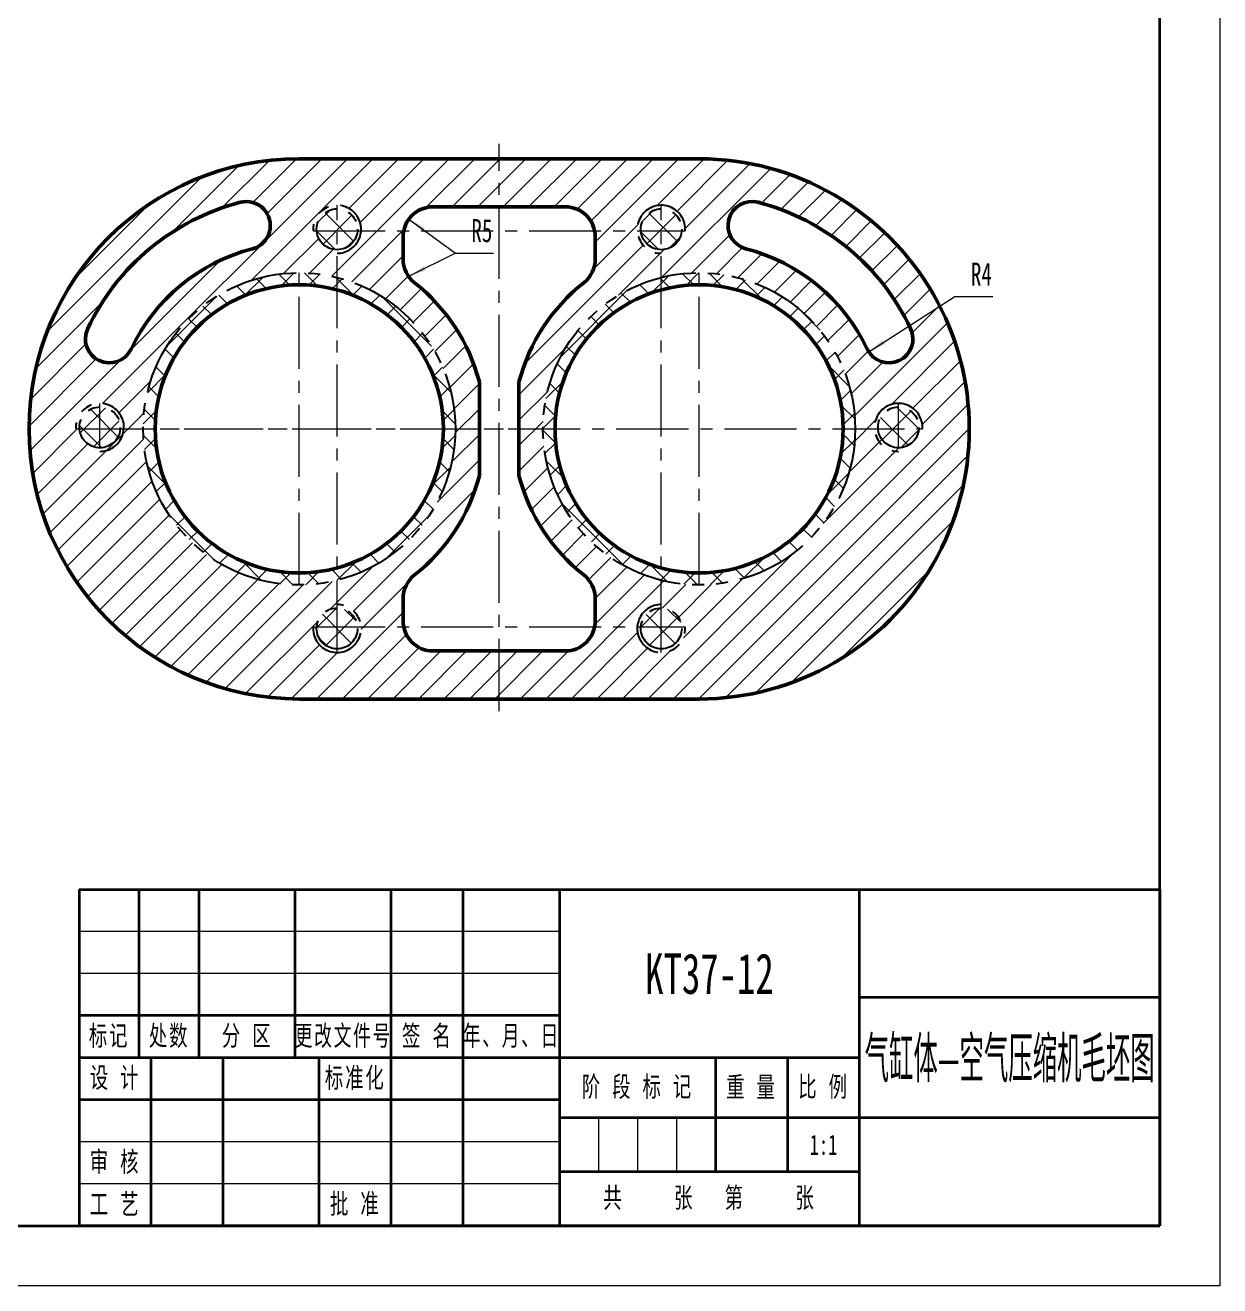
# Model space of a CAD drawing. Header units: millimetres. Extents: x -297 to 297, y -210 to 210.
# Drawn here: x 98 to 297, y -210 to 0 of the extents above; entities that cross this region are included whole.
import ezdxf
from ezdxf.enums import TextEntityAlignment as Align

# ---------------------------------------------------------------- set-up
doc = ezdxf.new("R2010")
doc.units = ezdxf.units.MM
doc.linetypes.add('双点画线', pattern=[22, 12, -2, 2, -2, 2, -2])
doc.linetypes.add('点画线', pattern=[18, 12, -2, 2, -2])
doc.layers.get('0').update_dxf_attribs({"lineweight": 35})
for name, color, linetype, lineweight in [('EB0', 7, 'Continuous', 35), ('中心线层', 1, '点画线', 18), ('剖面线层', 7, 'Continuous', 18), ('尺寸线层', 7, 'Continuous', 18), ('细实线层', 7, 'Continuous', 18)]:
    doc.layers.add(name, color=color, linetype=linetype, lineweight=lineweight)
doc.styles.add('UserTxtStyle51', font='', dxfattribs={"width": 0.667})
doc.styles.add('标准', font='', dxfattribs={"width": 0.667})
doc.styles.get('UserTxtStyle51').set_extended_font_data('宋体')
doc.styles.get('标准').set_extended_font_data('宋体')
doc.dimstyles.new('标准', dxfattribs={"dimtxt": 3.853125, "dimasz": 3, "dimexe": 2, "dimexo": 0, "dimgap": 1.672723958333334, "dimtad": 1, "dimdec": 3, "dimdsep": 46, "dimtxsty": '标准', "dimblk": '_CAXARROW', "dimcen": 0, "dimdle": 5, "dimclrd": 256, "dimclre": 256, "dimclrt": 256, "dimazin": 2, "dimtfac": 0.7071067811865475, "dimtdec": 3, "dimtofl": 0, "dimtmove": 0, "dimatfit": 3, "dimfxl": 0, "dimfrac": 2, "dimtolj": 1, "dimtzin": 0, "dimlwd": 18, "dimarcsym": 0})
pattern_1 = [(45, (0, 0), (-2.245064030267288, 2.245064030267288), []), (135, (0, 0), (-2.245064030267288, -2.245064030267288), [])]

# ---------------------------------------------------------------- blocks, each defined once
blk = doc.blocks.new('$CAXA_TITLE_151E506F$')
at = {"layer": 'EB0', "linetype": 'Continuous', "lineweight": 35}
for p, q in [((-180, 56), (0, 56)), ((-180, 56), (-180, 0)), ((-170, 28), (-170, 56)), ((-160, 28), (-160, 56)), ((-144, 28), (-144, 56)), ((-128, 28), (-128, 56)), ((-116, 28), (-116, 56)), ((-100, 56), (-100, 0)), ((-50, 0), (-50, 56)), ((0, 56), (0, 0)), ((0, 38), (-50, 38)), ((-100, 35), (-180, 35)), ((-50, 28), (-180, 28)), ((-168, 0), (-168, 28)), ((-156, 0), (-156, 28)), ((-140, 0), (-140, 28)), ((-128, 0), (-128, 28)), ((-116, 0), (-116, 28)), ((-74.00000000000023, 28), (-74, 9)), ((-62, 28), (-62, 9)), ((-100, 21), (-180, 21)), ((-50, 18), (-100, 18)), ((0, 18), (-50, 18)), ((-50, 9), (-100, 9)), ((0, 0), (-180, 0))]:
    blk.add_line(p, q, dxfattribs=at)
at = {"layer": '细实线层', "linetype": 'Continuous', "lineweight": 18}
for p, q in [((-100, 49), (-180, 49)), ((-100, 42), (-180, 42)), ((-93.5, 17.99999999999989), (-93.5, 8.999999999999886)), ((-87, 17.99999999999989), (-87, 8.999999999999886)), ((-80.5, 17.99999999999994), (-80.5, 8.999999999999943)), ((-100, 14), (-180, 14)), ((-100, 7), (-180, 7))]:
    blk.add_line(p, q, dxfattribs=at)
at = {"layer": 'EB0', "char_height": 3.371484375, "attachment_point": 5, "line_spacing_factor": 1.150569886022796, "style": 'UserTxtStyle51'}
for s, insert, width in [('\\T1.1;标记', (-175, 31.5), 10), ('\\T1.1;处数', (-165, 31.5), 10), ('\\T1.1;分 区', (-152, 31.50000000000003), 16), ('\\T1.1;{\\W0.640781;更改文件号}', (-135.9672015266333, 31.5), 31.25836480138082), ('\\T1.1;签 名', (-122, 31.5), 12), ('\\T1.1;{\\W0.639309;年、月、日}', (-107.978351714509, 31.50000000000003), 30.51595875510688), ('\\T1.1;设 计', (-174, 24.50000000000003), 12), ('\\T1.1;设 计', (-174, 24.50000000000003), 12), ('\\T1.1;标准化', (-134, 24.49999999999997), 12), ('\\T1.1;阶 段 标 记', (-87.00000000000009, 23), 25.99999999999983), ('\\T1.1;重 量', (-68.00000000000006, 23), 12.00000000000014), ('\\T1.1;比 例', (-56.00000000000003, 23.00000000000003), 12), ('\\T1.1;审 核', (-174, 10.5), 12), ('\\T1.1;共     张   第     张', (-75, 4.499999999999972), 50), ('\\T1.1;工 艺', (-174, 3.500000000000028), 12), ('\\T1.1;批 准', (-134, 3.5), 12)]:
    blk.add_mtext(s, dxfattribs=dict(at, insert=insert, width=width))
at = {"layer": 'EB0', "color": 0, "linetype": 'Continuous', "style": '标准'}
for tag, height, width, p in [('标记C', 3.371484375, 0.667, (-175, 52.5)), ('处数C', 3.371484375, 0.667, (-165, 52.5)), ('更改文件_编号C', 3.371484375, 0.463422, (-136, 52.5)), ('标记签名C', 3.371484375, 0.528708, (-122, 52.5)), ('标记_日期C', 3.371484375, 0.648791, (-108, 52.5)), ('分区C', 3.371484375, 0.667, (-152, 52.5)), ('单位名称', 6.742968749999999, 0.667, (-25, 47)), ('标记B', 3.371484375, 0.667, (-175, 45.5)), ('处数B', 3.371484375, 0.667, (-165, 45.5)), ('分区B', 3.371484375, 0.667, (-152, 45.5)), ('更改文件_编号B', 3.371484375, 0.463422, (-136, 45.5)), ('标记签名B', 3.371484375, 0.528708, (-122, 45.5)), ('标记_日期B', 3.371484375, 0.648791, (-108, 45.5)), ('材料名称', 6.742968749999999, 0.667, (-75, 42)), ('标记A', 3.371484375, 0.667, (-175, 38.5)), ('处数A', 3.371484375, 0.667, (-165, 38.5)), ('分区A', 3.371484375, 0.667, (-152, 38.5)), ('更改文件_编号A', 3.371484375, 0.463422, (-136, 38.5)), ('标记签名A', 3.371484375, 0.528708, (-122, 38.5)), ('标记_日期A', 3.371484375, 0.648791, (-108, 38.5)), ('图纸名称', 6.742968749999999, 0.667, (-25, 28)), ('设计_人员编号', 3.371484375, 0.366015, (-162, 24.5)), ('设计_日期', 3.371484375, 0.667, (-148, 24.5)), ('标准化_人员编号', 3.371484375, 0.31721, (-122, 24.5)), ('标准化_日期', 3.371484375, 0.589868, (-108, 24.5)), ('阶段标记A', 3.371484375, 0.264354, (-96.75, 13.5)), ('阶段标记B', 3.371484375, 0.264354, (-90.25, 13.5)), ('阶段标记C', 3.371484375, 0.264354, (-83.75, 13.5)), ('阶段标记D', 3.371484375, 0.264354, (-77.25, 13.5)), ('重量', 3.371484375, 0.667, (-68.00000000000006, 13.5)), ('图纸比例', 3.371484375, 0.594887, (-56, 13.50000000000003)), ('审核_人员编号', 3.371484375, 0.366015, (-162, 10.5)), ('审核_日期', 3.371484375, 0.667, (-148, 10.5)), ('图纸编号', 6.742968749999999, 0.667, (-25, 9)), ('页数', 3.371484375, 0.667, (-87.5, 4.5)), ('页码', 3.371484375, 0.667, (-62.5, 4.5)), ('工艺_人员编号', 3.371484375, 0.366015, (-162, 3.5)), ('工艺_日期', 3.371484375, 0.667, (-148, 3.5)), ('批准_人员编号', 3.371484375, 0.366015, (-122, 3.5)), ('批准_日期', 3.371484375, 0.667, (-108, 3.5))]:
    blk.add_attdef(tag, text='', height=height, dxfattribs=dict(at, width=width)).set_placement(p, align=Align.MIDDLE_CENTER)
blk = doc.blocks.new('*X35')
at = {"layer": '尺寸线层', "linetype": 'Continuous', "lineweight": 18, "transparency": 16777216}
blk.add_hatch(color=256, dxfattribs=at).paths.add_polyline_path([(238.5305181685581, -54.40854043200118), (240.852023416534, -52.47172903601541), (241.2573460602235, -53.10277067847058)], flags=0)
for p, q in [((238.5305181685581, -54.40854043200118), (252.8614033034505, -45.20370851839492)), ((252.8614033034505, -45.20370851839492), (259.1925633034505, -45.20370851839492))]:
    blk.add_line(p, q, dxfattribs=at)
at = {"layer": '尺寸线层', "linetype": 'Continuous', "lineweight": 18, "transparency": 16777216, "insert": (257.2967324440754, -41.46370851839492), "char_height": 3.853125, "width": 5.099976213750026, "attachment_point": 5, "line_spacing_factor": 1.150569886022796, "style": '标准'}
blk.add_mtext('\\T1.001;R4', dxfattribs=at)
blk = doc.blocks.new('_CAXARROW')
blk.add_hatch(color=256).paths.add_polyline_path([(0, 0), (-1, 0.125), (-1, -0.125)], flags=0)
blk = doc.blocks.new('*X36')
at = {"layer": '尺寸线层', "linetype": 'Continuous', "lineweight": 18, "transparency": 16777216}
blk.add_hatch(color=256, dxfattribs=at).paths.add_polyline_path([(161.9379945009383, -32.29447588575822), (164.5806017798643, -33.76323446679443), (164.137750212873, -34.36852984065202)], flags=0)
for p, q in [((161.9379945009383, -32.29447588575822), (169.7093745923779, -37.98024187674093)), ((169.7093745923779, -37.98024187674093), (176.0405345923779, -37.98024187674093))]:
    blk.add_line(p, q, dxfattribs=at)
at = {"layer": '尺寸线层', "linetype": 'Continuous', "lineweight": 18, "transparency": 16777216, "insert": (174.0947308423779, -34.24024187674093), "char_height": 3.853125, "width": 4.950057541874983, "attachment_point": 5, "line_spacing_factor": 1.150569886022796, "style": '标准'}
blk.add_mtext('\\T1.001;R5', dxfattribs=at)
blk = doc.blocks.new('*X37')
at = {"layer": 'EB0', "linetype": 'Continuous', "lineweight": 18}
blk.add_hatch(color=0, dxfattribs=at).paths.add_polyline_path([(0, 0), (2.855054217351238, 0.9946307938049017), (2.522374199880744, 1.666809345958896)], flags=0)

msp = doc.modelspace()

# ---------------------------------------------------------------- hatches: boundary and pattern name
at = {"layer": '剖面线层', "linetype": 'Continuous', "lineweight": 18}
h = msp.add_hatch(dxfattribs=at)
h.set_pattern_fill('无图案', color=256, scale=3, angle=45, style=0, pattern_type=0)
h.set_pattern_definition([(45, (0, 0), (-2.121320343559642, 2.121320343559643), [])])
edge = h.paths.add_edge_path(flags=0)
edge.add_line((149.973296993302, -96.49681966565703), (149.9732969933019, -92.47200549252454))
edge.add_arc((149.9732969933021, -100.496819665657), 3.999999999999988, 3.583321698472392, 89.99999999999959)
edge.add_line((161.0743175077549, -100.246819665657), (153.9654768489699, -100.246819665657))
edge.add_arc((165.9732969934059, -99.24681966555218), 5.000000000103938, 179.999999999998, 191.5369590337983)
edge.add_line((160.973296993302, -95.50827898025342), (160.973296993302, -99.246819665552))
edge.add_arc((165.9733000075578, -95.50827898025341), 5.000003014255619, 128.2755785304053, 180.0000000000002)
edge.add_arc((143.6732969933014, -67.24681966565669), 31.00000000000054, 308.2755785304053, 345.4074493979663)
edge.add_line((173.673296993302, -67.24681966565704), (173.673296993302, -75.05706934156332))
edge.add_line((169.673296993302, -67.24681966565704), (173.673296993302, -67.24681966565704))
edge.add_arc((143.673296993302, -67.24681966565706), 25.99999999999994, 284.0227823527139, 360)
edge.add_line((192.973296993302, -99.246819665552), (192.973296993302, -95.50828349189324))
edge.add_arc((187.9732969931952, -99.24681966555174), 5.000000000106838, 348.4630409662034, 359.9999999999971)
edge.add_line((199.9811171376342, -100.246819665657), (192.8722764788491, -100.246819665657))
edge.add_arc((203.973296993302, -100.4968196656569), 3.999999999999943, 90, 176.41667830153)
edge.add_line((203.973296993302, -92.47200549252456), (203.973296993302, -96.49681966565697))
edge.add_arc((210.273296993302, -67.24681966565696), 26, 180, 255.9772176472858)
edge.add_line((180.273296993302, -67.24681966565706), (184.273296993302, -67.24681966565704))
edge.add_line((180.273296993302, -75.0570693415627), (180.273296993302, -67.24681966565706))
edge.add_arc((210.2732969933018, -67.2468196656578), 30.99999999999936, 194.5925506020303, 231.7244142890839)
edge.add_arc((187.9732846720616, -95.50828349189325), 5.000012321240405, 1.628439984029215e-13, 51.72441428908361)
edge = h.paths.add_edge_path(flags=0)
edge.add_line((176.9732969933021, -112.2468196656627), (143.673296993302, -112.2468196656627))
edge.add_line((176.973296993302, -104.246819665657), (176.9732969933021, -112.2468196656627))
edge.add_line((165.9732969934071, -104.246819665657), (176.973296993302, -104.246819665657))
edge.add_arc((165.9732969934071, -99.246819665552), 5.000000000105112, 191.5369590337975, 270)
edge.add_line((153.9654768489699, -100.246819665657), (161.0743175077549, -100.246819665657))
edge.add_arc((149.9732969933021, -100.496819665657), 3.999999999999929, 269.999999999998, 363.5833216984713)
edge.add_arc((149.9732969933021, -100.496819665657), 3.999999999999957, 176.4166783015282, 270)
edge.add_line((146.5825006266649, -100.246819665657), (145.9811171376343, -100.246819665657))
edge.add_arc((149.9732969933021, -100.4968196656572), 3.400000000000063, 90.0000000000005, 175.7832695211446)
edge.add_line((149.973296993302, -96.49681966565703), (149.973296993302, -97.0968196656571))
edge.add_line((149.9732969933019, -92.47200549252454), (149.973296993302, -96.49681966565703))
edge.add_arc((143.673296993302, -67.24681966565758), 25.99999999999942, 269.9999999999999, 284.0227823527142)
edge.add_arc((143.673296993302, -67.24681966565697), 26, 180, 269.9999999999999)
edge.add_line((114.4654768489698, -67.24681966565704), (117.673296993302, -67.24681966565704))
edge.add_line((113.8640933599392, -67.24681966565704), (114.4654768489698, -67.24681966565704))
edge.add_arc((110.473296993302, -66.99681966565706), 3.40000000000002, 270, 355.783269521147)
edge.add_arc((110.473296993302, -66.99681966565706), 3.399999999999996, 184.2167304788526, 270.0000000000002)
edge.add_line((106.4811171376342, -67.24681966565704), (107.0825006266648, -67.24681966565704))
edge.add_arc((110.473296993302, -66.99681966565716), 3.999999999999957, 90.0000000000002, 183.583321698471)
edge.add_arc((110.473296993302, -66.99681966565714), 3.999999999999937, 356.4166783015294, 450)
edge.add_line((117.673296993302, -67.24681966565704), (114.4654768489698, -67.24681966565704))
edge.add_arc((143.6732969933021, -67.24681966565703), 26.00000000000011, 140.9887744807412, 180.0000000000002)
edge.add_line((123.4707081280958, -43.73394227595037), (123.4707081280958, -50.88053104717521))
edge.add_arc((143.6732969933028, -67.24681966565807), 31.00000000000022, 130.6696267360797, 154.6230664748474)
edge.add_arc((112.0505203916183, -52.24681966565704), 3.99999999999975, 154.6230664748457, 334.6230664748455)
edge.add_arc((143.6732969933024, -67.24681966565774), 39.00000000000036, 121.1992022053206, 154.623066474847)
edge.add_line((123.4707081280958, -27.03667911450448), (123.4707081280958, -33.88733221240901))
edge.add_arc((143.673296993302, -67.24681966565704), 44.99999999999996, 116.6761073736348, 270.0000000000001)
edge = h.paths.add_edge_path(flags=0)
edge.add_arc((187.9732753656172, -38.98535132805191), 5.000021627672962, 308.2755928910153, 360.000000000002)
edge.add_arc((210.2732969933021, -67.24681966565821), 30.99999999999751, 128.2755928910154, 165.4074493979709)
edge.add_line((180.273296993302, -67.24681966565704), (180.273296993302, -59.43656998975281))
edge.add_line((184.273296993302, -67.24681966565704), (180.273296993302, -67.24681966565704))
edge.add_arc((210.273296993302, -67.24681966565699), 26, 104.0227823527141, 180.0000000000002)
edge.add_line((203.973296993302, -37.99681966565701), (203.973296993302, -42.0216338387894))
edge.add_arc((203.9732969933019, -33.99681966565705), 3.999999999999981, 183.5833216984708, 270)
edge.add_line((192.8722764788491, -34.24681966565697), (199.9811171376341, -34.24681966565697))
edge.add_arc((187.9732969931982, -35.24681966576178), 5.000000000103768, 359.999999999998, 371.5369590337986)
edge.add_line((192.973296993302, -38.98535132805188), (192.973296993302, -35.24681966576196))
edge = h.paths.add_edge_path(flags=0)
edge.add_arc((143.673296993302, -67.24681966565701), 26.00000000000003, 6.26324614195892e-14, 75.97721764728583)
edge.add_line((173.6732969933021, -67.24681966565703), (169.673296993302, -67.24681966565704))
edge.add_line((173.6732969933021, -59.43656998975038), (173.6732969933021, -67.24681966565703))
edge.add_arc((143.6732969933014, -67.24681966565743), 31.00000000000078, 14.59255060203355, 51.72442864928753)
edge.add_arc((165.9732907016269, -38.98536486219727), 4.999993708326271, 215.0724958458662, 231.7244286492882)
edge.add_arc((165.9732907016275, -38.98536486219669), 4.999993708325519, 180.0000000000002, 215.072495845867)
edge.add_line((160.973296993302, -35.24681966576196), (160.973296993302, -38.98536486219672))
edge.add_arc((165.9732969934057, -35.24681966576178), 5.000000000103794, 168.4630409662016, 180.0000000000021)
edge.add_line((153.9654768489698, -34.24681966565697), (161.0743175077548, -34.24681966565697))
edge.add_arc((149.973296993302, -33.99681966565706), 3.999999999999979, 269.9999999999988, 356.416678301527)
edge.add_line((149.973296993302, -42.0216338387894), (149.9732969933019, -37.99681966565705))
edge.add_line((123.4707081280958, -33.88733221240908), (123.4707081280958, -27.03667911450447))
edge.add_arc((143.6732969933028, -67.24681966565848), 39.00000000000109, 104.5934621457588, 121.1992022053198)
edge.add_arc((134.8547342986768, -33.37599221782323), 4.000000000000533, 284.5934621457586, 464.5934621457582)
edge.add_arc((143.6732969933026, -67.24681966565791), 31.00000000000001, 104.5934621457603, 130.6696267360797)
edge.add_line((123.4707081280958, -50.88053104717521), (123.4707081280958, -43.73394227595038))
edge.add_arc((143.673296993302, -67.2468196656569), 25.99999999999991, 90.00000000000006, 140.9887744807413)
edge.add_arc((143.673296993302, -67.246819665657), 26, 75.97721764728595, 90.00000000000007)
edge.add_line((149.9732969933019, -37.99681966565705), (149.973296993302, -42.0216338387894))
edge.add_line((149.9732969933019, -37.39681966565697), (149.9732969933019, -37.99681966565705))
edge.add_arc((149.973296993302, -33.99681966565694), 3.400000000000039, 184.2167304788525, 269.9999999999995)
edge.add_line((145.9811171376342, -34.24681966565697), (146.5825006266648, -34.24681966565697))
edge.add_arc((149.9732969933021, -33.99681966565712), 3.999999999999986, 90.0000000000004, 183.5833216984704)
edge.add_arc((149.973296993302, -33.9968196656571), 3.99999999999995, 356.4166783015297, 450)
edge.add_line((161.074317507755, -34.24681966565697), (153.9654768489698, -34.24681966565697))
edge.add_arc((165.9732969934071, -35.24681966576196), 5.000000000104997, 90, 168.4630409662024)
edge.add_line((176.973296993302, -30.24681966565696), (165.973296993407, -30.24681966565696))
edge.add_line((176.973296993302, -22.24681966565691), (176.973296993302, -30.24681966565696))
edge.add_line((143.673296993302, -22.24681966565691), (176.973296993302, -22.24681966565691))
edge.add_arc((143.673296993302, -67.24681966565711), 45.00000000000018, 90.00000000000014, 116.6761073736344)
edge = h.paths.add_edge_path(flags=0)
edge.add_line((187.9732969931969, -30.24681966565691), (176.973296993302, -30.24681966565697))
edge.add_arc((187.9732969931969, -35.24681966576192), 5.000000000105072, 11.53695903379695, 90.00000000000033)
edge.add_line((199.9811171376341, -34.24681966565697), (192.8722764788491, -34.24681966565697))
edge.add_arc((203.9732969933019, -33.99681966565704), 3.999999999999993, 89.99999999999675, 183.5833216984663)
edge.add_arc((203.9732969933019, -33.99681966565705), 3.999999999999981, 356.4166783015291, 450)
edge.add_line((207.3640933599391, -34.24681966565697), (207.9654768489697, -34.24681966565697))
edge.add_arc((203.973296993302, -33.99681966565693), 3.399999999999991, 270, 355.7832695211457)
edge.add_line((203.973296993302, -37.99681966565699), (203.973296993302, -37.39681966565691))
edge.add_line((203.973296993302, -42.0216338387894), (203.973296993302, -37.99681966565699))
edge.add_arc((210.273296993302, -67.2468196656571), 26.00000000000013, 90.00000000000018, 104.0227823527142)
edge.add_arc((210.273296993302, -67.24681966565697), 25.99999999999996, 30.73739018926095, 90.00000000000006)
edge.add_line((232.6207888472108, -45.76218311207721), (232.6207888472108, -53.95811740247562))
edge.add_arc((210.2732969933015, -67.24681966565778), 30.99999999999986, 43.87225228841831, 75.40653785423928)
edge.add_arc((219.0918596879272, -33.3759922178232), 4.000000000000099, 75.40653785423974, 255.4065378542397)
edge.add_arc((210.2732969933015, -67.24681966565794), 39.00000000000066, 55.03942735442371, 75.40653785423882)
edge.add_line((232.6207888472108, -28.18802286084625), (232.6207888472108, -35.28450423264356))
edge.add_arc((210.273296993302, -67.2468196656567), 44.99999999999987, 60.22396690266997, 90.00000000000014)
edge.add_line((176.973296993302, -22.24681966565691), (210.273296993302, -22.24681966565691))
edge.add_line((176.973296993302, -30.24681966565696), (176.973296993302, -22.24681966565691))
edge = h.paths.add_edge_path(flags=0)
edge.add_arc((210.2732969933021, -67.24681966565639), 26.00000000000061, 255.977217647286, 269.9999999999997)
edge.add_line((203.973296993302, -96.49681966565697), (203.973296993302, -92.47200549252456))
edge.add_line((203.973296993302, -97.09681966565704), (203.973296993302, -96.49681966565697))
edge.add_arc((203.973296993302, -100.496819665657), 3.399999999999985, 4.216730478853348, 90)
edge.add_line((207.9654768489698, -100.246819665657), (207.3640933599392, -100.246819665657))
edge.add_arc((203.973296993302, -100.4968196656569), 3.999999999999972, 270, 363.5833216984706)
edge.add_arc((203.973296993302, -100.4968196656569), 4.000000000000038, 176.4166783015293, 269.9999999999992)
edge.add_line((192.8722764788491, -100.246819665657), (199.9811171376342, -100.246819665657))
edge.add_arc((187.9732969931969, -99.24681966555194), 5.000000000105089, 270.0000000000003, 348.4630409662017)
edge.add_line((176.973296993302, -104.246819665657), (187.9732969931969, -104.246819665657))
edge.add_line((176.973296993302, -112.2468196656627), (176.973296993302, -104.246819665657))
edge.add_line((210.273296993302, -112.2468196656699), (176.973296993302, -112.2468196656627))
edge.add_arc((210.273296993302, -67.24681966565694), 45.00000000001302, 270, 420.2239669026715)
edge.add_line((232.6207888472108, -35.28450423264367), (232.6207888472108, -28.18802286084627))
edge.add_arc((210.2732969933016, -67.24681966565763), 39.00000000000019, 25.37693352515354, 55.03942735442589)
edge.add_arc((241.8960735949857, -52.24681966565691), 4.00000000000078, 205.3769335251546, 385.3769335251543)
edge.add_arc((210.2732969933011, -67.24681966565805), 31.00000000000035, 25.3769335251537, 43.87225228841986)
edge.add_line((232.6207888472108, -53.95811740247562), (232.6207888472108, -45.76218311207724))
edge.add_arc((210.2732969933022, -67.24681966565693), 25.99999999999983, 359.9999999999999, 390.7373901892626)
edge.add_line((239.4811171376342, -67.24681966565704), (236.273296993302, -67.24681966565704))
edge.add_arc((243.473296993302, -66.996819665657), 3.999999999999957, 89.99999999999959, 183.5833216984718)
edge.add_arc((243.4732969933021, -66.99681966565704), 3.999999999999986, 356.416678301528, 450)
edge.add_line((246.8640933599392, -67.24681966565704), (247.4654768489699, -67.24681966565704))
edge.add_arc((243.4732969933021, -66.99681966565693), 3.40000000000002, 270, 355.7832695211455)
edge.add_arc((243.4732969933021, -66.99681966565691), 3.400000000000018, 184.2167304788542, 269.9999999999995)
edge.add_line((239.4811171376342, -67.24681966565704), (240.0825006266648, -67.24681966565704))
edge.add_line((236.273296993302, -67.24681966565704), (239.4811171376342, -67.24681966565704))
edge.add_arc((210.273296993302, -67.24681966565697), 26.00000000000003, 270, 360.0000000000001)
h = msp.add_hatch(dxfattribs=at)
h.set_pattern_fill('ANSI37', color=256, style=0)
h.set_pattern_definition(pattern_1)
edge = h.paths.add_edge_path(flags=0)
edge.add_line((203.973296993302, -34.24681966565698), (200.5825006266648, -34.24681966565698))
edge.add_line((203.973296993302, -30.59681966565692), (203.973296993302, -34.24681966565698))
edge.add_arc((203.973296993302, -33.99681966565691), 3.399999999999999, 90, 184.2167304788544)
edge.add_line((203.973296993302, -34.24681966565698), (203.973296993302, -37.39681966565691))
edge.add_line((200.5825006266648, -34.24681966565697), (203.973296993302, -34.24681966565698))
edge.add_arc((203.973296993302, -33.99681966565689), 3.400000000000015, 184.2167304788534, 269.9999999999995)
edge.add_arc((203.973296993302, -33.99681966565693), 3.399999999999991, 270, 355.7832695211457)
edge.add_line((203.973296993302, -34.24681966565698), (207.3640933599391, -34.24681966565698))
edge.add_line((203.973296993302, -37.39681966565691), (203.973296993302, -34.24681966565698))
edge = h.paths.add_edge_path(flags=0)
edge.add_line((207.3640933599391, -34.24681966565697), (203.973296993302, -34.24681966565697))
edge.add_arc((203.973296993302, -33.99681966565691), 3.399999999999985, 355.7832695211466, 450)
edge.add_line((203.973296993302, -34.24681966565697), (203.973296993302, -30.59681966565692))
edge = h.paths.add_edge_path(flags=0)
edge.add_line((153.3640933599392, -34.24681966565697), (149.9732969933019, -34.24681966565697))
edge.add_arc((149.973296993302, -33.99681966565696), 3.399999999999981, 355.7832695211478, 450.0000000000005)
edge.add_line((149.9732969933019, -34.24681966565696), (149.9732969933019, -30.59681966565697))
edge.add_line((149.973296993302, -34.24681966565698), (146.5825006266648, -34.24681966565698))
edge.add_line((149.973296993302, -30.59681966565697), (149.973296993302, -34.24681966565698))
edge.add_arc((149.973296993302, -33.99681966565696), 3.399999999999991, 89.99999999999855, 184.2167304788502)
edge.add_line((149.9732969933019, -34.24681966565697), (149.9732969933019, -37.39681966565697))
edge.add_line((146.5825006266648, -34.24681966565697), (149.9732969933019, -34.24681966565697))
edge.add_arc((149.973296993302, -33.99681966565694), 3.400000000000039, 184.2167304788525, 269.9999999999995)
edge.add_arc((149.9732969933019, -33.99681966565694), 3.400000000000034, 270.0000000000005, 355.7832695211474)
edge.add_line((149.9732969933019, -34.24681966565698), (153.3640933599392, -34.24681966565698))
edge.add_line((149.9732969933019, -37.39681966565697), (149.9732969933019, -34.24681966565698))
edge = h.paths.add_edge_path(flags=0)
edge.add_line((110.473296993302, -67.24681966565704), (107.0825006266648, -67.24681966565704))
edge.add_line((110.473296993302, -63.59681966565704), (110.473296993302, -67.24681966565704))
edge.add_arc((110.473296993302, -66.99681966565706), 3.40000000000002, 89.99999999999855, 184.2167304788497)
edge.add_line((110.473296993302, -67.24681966565703), (110.473296993302, -70.39681966565705))
edge.add_line((107.0825006266648, -67.24681966565704), (110.473296993302, -67.24681966565703))
edge.add_arc((110.473296993302, -66.99681966565706), 3.399999999999996, 184.2167304788526, 270.0000000000002)
edge.add_arc((110.473296993302, -66.99681966565704), 3.400000000000034, 270, 355.7832695211465)
edge.add_line((110.473296993302, -67.24681966565706), (113.8640933599392, -67.24681966565706))
edge.add_line((110.473296993302, -70.39681966565705), (110.473296993302, -67.24681966565706))
edge = h.paths.add_edge_path(flags=0)
edge.add_line((113.8640933599392, -67.24681966565704), (110.473296993302, -67.24681966565706))
edge.add_arc((110.473296993302, -66.99681966565704), 3.400000000000011, 355.7832695211474, 450)
edge.add_line((110.473296993302, -67.24681966565703), (110.473296993302, -63.59681966565704))
edge = h.paths.add_edge_path(flags=0)
edge.add_line((153.3640933599392, -100.246819665657), (149.973296993302, -100.246819665657))
edge.add_arc((149.973296993302, -100.4968196656571), 3.40000000000002, 4.216730478854746, 89.99999999999953)
edge.add_line((149.9732969933021, -100.246819665657), (149.973296993302, -97.0968196656571))
edge.add_line((149.973296993302, -100.246819665657), (146.5825006266649, -100.246819665657))
edge.add_line((149.973296993302, -97.0968196656571), (149.973296993302, -100.246819665657))
edge.add_arc((149.9732969933021, -100.4968196656572), 3.400000000000063, 90.0000000000005, 175.7832695211446)
edge.add_line((149.973296993302, -100.246819665657), (149.973296993302, -103.8968196656571))
edge.add_line((146.5825006266649, -100.246819665657), (149.973296993302, -100.246819665657))
edge.add_arc((149.9732969933021, -100.4968196656571), 3.400000000000016, 175.7832695211462, 269.9999999999995)
edge.add_arc((149.9732969933021, -100.4968196656571), 3.399999999999949, 269.9999999999981, 364.2167304788538)
edge.add_line((149.973296993302, -100.246819665657), (153.3640933599392, -100.246819665657))
edge.add_line((149.973296993302, -103.8968196656571), (149.973296993302, -100.246819665657))
edge = h.paths.add_edge_path(flags=0)
edge.add_line((207.3640933599392, -100.246819665657), (203.973296993302, -100.246819665657))
edge.add_arc((203.973296993302, -100.496819665657), 3.399999999999985, 4.216730478853348, 90)
edge.add_line((203.973296993302, -100.246819665657), (203.973296993302, -97.09681966565704))
edge.add_line((203.973296993302, -100.246819665657), (200.5825006266649, -100.246819665657))
edge.add_line((203.973296993302, -97.09681966565704), (203.973296993302, -100.246819665657))
edge.add_arc((203.973296993302, -100.4968196656571), 3.40000000000002, 90, 175.7832695211467)
edge.add_line((203.973296993302, -100.246819665657), (203.973296993302, -103.896819665657))
edge.add_line((200.5825006266649, -100.246819665657), (203.973296993302, -100.246819665657))
edge.add_arc((203.973296993302, -100.4968196656571), 3.399999999999985, 175.7832695211467, 270)
edge.add_arc((203.973296993302, -100.4968196656571), 3.399999999999977, 270, 364.2167304788536)
edge.add_line((203.973296993302, -100.246819665657), (207.3640933599392, -100.246819665657))
edge.add_line((203.973296993302, -103.896819665657), (203.973296993302, -100.246819665657))
edge = h.paths.add_edge_path(flags=0)
edge.add_line((243.4732969933019, -67.24681966565704), (240.0825006266648, -67.24681966565704))
edge.add_line((243.4732969933019, -63.59681966565692), (243.4732969933019, -67.24681966565704))
edge.add_arc((243.4732969933021, -66.99681966565696), 3.40000000000002, 90, 184.2167304788533)
edge.add_line((243.4732969933019, -67.24681966565704), (243.4732969933019, -70.39681966565693))
edge.add_line((240.0825006266648, -67.24681966565704), (243.4732969933019, -67.24681966565704))
edge.add_arc((243.4732969933021, -66.99681966565691), 3.400000000000018, 184.2167304788542, 269.9999999999995)
edge.add_arc((243.473296993302, -66.99681966565689), 3.400000000000063, 270.0000000000005, 355.7832695211446)
edge.add_line((243.4732969933021, -67.24681966565706), (246.8640933599392, -67.24681966565706))
edge.add_line((243.4732969933019, -70.39681966565693), (243.4732969933021, -67.24681966565706))
edge = h.paths.add_edge_path(flags=0)
edge.add_line((246.8640933599392, -67.24681966565704), (243.4732969933019, -67.24681966565704))
edge.add_arc((243.4732969933021, -66.99681966565689), 3.399999999999936, 355.7832695211449, 450.0000000000009)
edge.add_line((243.4732969933021, -67.24681966565704), (243.4732969933021, -63.59681966565692))
h = msp.add_hatch(dxfattribs=at)
h.set_pattern_fill('ANSI37', color=256, style=0)
h.set_pattern_definition(pattern_1)
edge = h.paths.add_edge_path(flags=0)
edge.add_arc((143.673296993302, -67.24681966565747), 24.00000000000045, 74.78154484223055, 89.9999999999998)
edge.add_line((149.973296993302, -42.02163383878941), (149.973296993302, -44.08845184752265))
edge.add_arc((143.6732969933021, -67.24681966565713), 26.00000000000011, 75.97721764728607, 90.00000000000006)
edge.add_line((143.6732969933021, -43.24681966565697), (143.6732969933021, -41.24681966565697))
edge.add_line((119.673296993302, -67.24681966565704), (117.673296993302, -67.24681966565704))
edge.add_arc((143.673296993302, -67.24681966565699), 24, 90.0000000000002, 180.0000000000004)
edge.add_line((143.6732969933021, -41.24681966565697), (143.6732969933021, -43.24681966565697))
edge.add_arc((143.673296993302, -67.24681966565697), 25.99999999999999, 90.00000000000018, 180.0000000000004)
edge.add_line((143.6732969933021, -91.24681966565699), (143.6732969933021, -93.24681966565699))
edge.add_arc((143.673296993302, -67.24681966565699), 24, 180, 269.9999999999999)
edge.add_line((117.673296993302, -67.24681966565704), (119.673296993302, -67.24681966565704))
edge.add_arc((143.673296993302, -67.24681966565697), 26, 180, 269.9999999999999)
edge.add_arc((143.673296993302, -67.246819665657), 26, 270.0000000000001, 284.0227823527139)
edge.add_line((149.9732969933019, -90.40518748379134), (149.9732969933019, -92.4720054925246))
edge.add_arc((143.6732969933019, -67.24681966565635), 24.00000000000065, 270.0000000000002, 285.2184551577697)
edge.add_line((143.6732969933021, -93.24681966565699), (143.6732969933021, -91.24681966565699))
edge = h.paths.add_edge_path(flags=0)
edge.add_line((149.9732969933019, -92.47200549252454), (149.9732969933019, -90.40518748379134))
edge.add_arc((143.673296993302, -67.24681966565706), 25.99999999999994, 284.0227823527139, 360)
edge.add_line((167.673296993302, -67.24681966565704), (169.673296993302, -67.24681966565704))
edge.add_arc((143.673296993302, -67.24681966565699), 24, 285.2184551577695, 359.9999999999994)
edge = h.paths.add_edge_path(flags=0)
edge.add_line((169.673296993302, -67.24681966565704), (167.673296993302, -67.24681966565704))
edge.add_arc((143.673296993302, -67.24681966565701), 26.00000000000003, 6.26324614195892e-14, 75.97721764728583)
edge.add_line((149.973296993302, -44.08845184752262), (149.973296993302, -42.02163383878944))
edge.add_arc((143.673296993302, -67.24681966565701), 24.00000000000006, 6.785183320455486e-14, 74.7815448422298)
edge = h.paths.add_edge_path(flags=0)
edge.add_line((236.273296993302, -67.24681966565704), (234.273296993302, -67.24681966565704))
edge.add_arc((210.273296993302, -67.24681966565697), 25.99999999999997, 359.9999999999999, 450.0000000000001)
edge.add_line((210.273296993302, -43.24681966565697), (210.273296993302, -41.24681966565697))
edge.add_arc((210.273296993302, -67.246819665657), 24, 3.392591660227751e-14, 90.00000000000001)
edge.add_arc((210.273296993302, -67.24681966565697), 26.00000000000003, 270, 360.0000000000001)
edge.add_line((234.273296993302, -67.24681966565704), (236.273296993302, -67.24681966565704))
edge.add_arc((210.273296993302, -67.24681966565703), 23.99999999999997, 269.9999999999999, 360.0000000000001)
edge.add_line((210.273296993302, -93.24681966565699), (210.2732969933019, -91.24681966565699))
edge.add_arc((210.2732969933021, -67.24681966565639), 26.00000000000061, 255.977217647286, 269.9999999999997)
edge.add_line((210.2732969933019, -91.24681966565699), (210.2732969933019, -93.24681966565699))
edge.add_arc((210.273296993302, -67.24681966565652), 24.00000000000048, 254.7815448422305, 269.9999999999998)
edge.add_line((203.973296993302, -92.47200549252456), (203.973296993302, -90.40518748379134))
edge.add_line((203.973296993302, -90.40518748379134), (203.973296993302, -92.47200549252456))
edge.add_arc((210.273296993302, -67.24681966565693), 24.00000000000006, 180, 254.7815448422296)
edge.add_line((184.273296993302, -67.24681966565704), (186.273296993302, -67.24681966565704))
edge.add_arc((210.273296993302, -67.24681966565696), 26, 180, 255.9772176472858)
edge = h.paths.add_edge_path(flags=0)
edge.add_line((186.273296993302, -67.24681966565704), (184.273296993302, -67.24681966565704))
edge.add_arc((210.273296993302, -67.24681966565694), 23.99999999999995, 105.2184551577694, 179.9999999999996)
edge.add_line((203.973296993302, -42.0216338387894), (203.973296993302, -44.08845184752262))
edge.add_arc((210.273296993302, -67.24681966565699), 26, 104.0227823527141, 180.0000000000002)
edge = h.paths.add_edge_path(flags=0)
edge.add_arc((210.2732969933021, -67.2468196656576), 24.00000000000063, 90.00000000000034, 105.21845515777)
edge.add_line((210.273296993302, -41.24681966565697), (210.273296993302, -43.24681966565697))
edge.add_arc((210.273296993302, -67.2468196656571), 26.00000000000013, 90.00000000000018, 104.0227823527142)
edge.add_line((203.973296993302, -44.08845184752262), (203.973296993302, -42.0216338387894))

# ---------------------------------------------------------------- linework, layer by layer
at = {"layer": 'EB0', "color": 0, "linetype": 'Continuous', "lineweight": 18}
for p, q in [((297, 210), (297, -210)), ((297, -210), (-297, -210))]:
    msp.add_line(p, q, dxfattribs=at)
at = {"layer": 'EB0', "color": 0, "linetype": 'Continuous', "lineweight": 35}
for p, q in [((286.9999946410207, -199.999999732051), (287.0000053589794, 200.0000002679489)), ((-287.0000053589789, -199.9999843517804), (286.9999946410207, -199.999999732051))]:
    msp.add_line(p, q, dxfattribs=at)
at = {"layer": 'EB0', "linetype": 'Continuous', "lineweight": 50}
for p, q in [((143.673296993302, -22.24681966565691), (210.2732969933021, -22.24681966565691)), ((187.9732969932404, -30.24681966565691), (165.973296993407, -30.24681966565703)), ((160.973296993302, -38.98536341750281), (160.973296993302, -35.24681966580539)), ((192.973296993302, -38.98535629381576), (192.973296993302, -35.24681966580539)), ((173.6732969933021, -75.05706934156366), (173.673296993302, -59.43656998974986)), ((180.273296993302, -75.05706934156366), (180.273296993302, -59.43656998974986)), ((160.973296993302, -95.50827828837778), (160.973296993302, -99.24681966550857)), ((192.973296993302, -95.5082806629592), (192.973296993302, -99.24681966550857)), ((187.9732969932404, -104.246819665657), (165.9732969934071, -104.2468196656569)), ((210.2733001679568, -112.2468196656699), (143.673296993302, -112.2468196656554))]:
    msp.add_line(p, q, dxfattribs=at)
at = {"layer": 'EB0', "color": 7, "linetype": 'Continuous', "lineweight": 18}
msp.add_line((169.7165694205607, -37.98046335378535), (161.881064351448, -41.85847456811089), dxfattribs=at)
at = {"layer": 'EB0', "linetype": '双点画线', "lineweight": 25}
for centre, radius in [((149.973296993302, -33.99681966565697), 3.4), ((203.973296993302, -33.99681966565691), 3.4), ((143.673296993302, -67.24681966565699), 26), ((210.273296993302, -67.24681966565699), 26), ((110.473296993302, -66.99681966565704), 3.4), ((243.4732969933021, -66.99681966565693), 3.4), ((149.9732969933021, -100.4968196656571), 3.4), ((203.973296993302, -100.496819665657), 3.4)]:
    msp.add_circle(centre, radius, dxfattribs=at)
at = {"layer": 'EB0', "linetype": 'Continuous', "lineweight": 50}
for centre in [(143.673296993302, -67.24681966565699), (210.273296993302, -67.24681966565699)]:
    msp.add_circle(centre, 24, dxfattribs=at)
for centre, radius, start, end in [((143.673296993302, -67.24681966565704), 44.99999999999996, 89.9999964081836, 269.9999964081835), ((210.273296993302, -67.24681966565693), 45.00000000000007, 270.0000040420976, 90.0000040420976), ((134.8547342986768, -33.37599221782324), 4.000000000000044, 284.5934621457581, 104.5934621457588), ((219.0918596879272, -33.37599221782318), 4.000000000000043, 75.40653785424372, 255.4065378542429), ((143.6732969933025, -67.24681966565778), 39.00000000000044, 104.5934621457603, 154.6230664748462), ((165.973296993407, -35.24681966576196), 5.000000000105103, 90.00000000049862, 180.0000000009969), ((187.9732969931969, -35.24681966576196), 5.000000000105103, 0, 90.0000000004983), ((210.2732969933015, -67.24681966565772), 39.00000000000043, 25.3769335251536, 75.40653785423956), ((143.6732969933026, -67.2468196656579), 30.99999999999994, 104.5934621457603, 154.6230664748458), ((210.2732969933014, -67.24681966565784), 30.99999999999992, 25.37693352515356, 75.40653785423909), ((165.9732907016274, -38.98536486219672), 4.999993708325614, 179.9999834447149, 231.724468557549), ((187.9732753656172, -38.98535132805188), 5.00002162768729, 308.2757300755563, 359.9999430967849), ((143.6732969933013, -67.2468196656575), 31.00000000000086, 14.59255060202848, 51.72442221242655), ((210.2732969933022, -67.2468196656583), 30.99999999999996, 128.275570764373, 165.407449397966), ((112.0505203916183, -52.24681966565704), 4.000000000000012, 154.6230664748469, 334.6230664748467), ((241.8960735949857, -52.24681966565692), 4.000000000000013, 205.3769335251546, 25.37693352515408), ((143.6732969933014, -67.2468196656567), 31.00000000000056, 308.2755777875655, 345.4074493979631), ((210.2732969933019, -67.24681966565772), 30.99999999999948, 194.5925506020351, 231.7244268946998), ((165.9733000075579, -95.50827898025342), 5.00000301425593, 128.2755976502399, 179.9999920716944), ((187.9732846720617, -95.50828349189324), 5.000012321241177, 3.242092299975931e-05, 51.72433613829455), ((165.9732969934071, -99.246819665552), 5.000000000105103, 180.0000000000001, 270.0000000004983), ((187.9732969931969, -99.246819665552), 5.000000000105103, 270.000000000498, 9.966077260875606e-10)]:
    msp.add_arc(centre, radius, start, end, dxfattribs=at)
at = {"layer": 'EB0', "linetype": '双点画线', "lineweight": 25}
for centre, radius, start, end in [((149.973296993302, -33.99681966565709), 3.999999999999964, 270, 183.5833216984623), ((203.9732969933019, -33.99681966565703), 3.999999999999971, 356.4166783015379, 270), ((110.473296993302, -66.99681966565716), 3.999999999999957, 270, 183.5833216984626), ((243.4732969933021, -66.99681966565704), 3.999999999999972, 356.4166783015378, 270), ((149.9732969933021, -100.496819665657), 3.999999999999972, 176.4166783015374, 90), ((203.973296993302, -100.4968196656569), 3.999999999999957, 90, 3.583321698462615)]:
    msp.add_arc(centre, radius, start, end, dxfattribs=at)
at = {"layer": '中心线层', "linetype": '点画线', "lineweight": 18}
for p, q in [((176.9732969933021, -114.246819665657), (176.973296993302, -19.74681966565691)), ((149.973296993302, -104.496819665657), (149.9732969933019, -29.99681966565731)), ((203.973296993302, -104.4968196656569), (203.973296993302, -29.99681966565726)), ((145.9811171376343, -34.24681966565697), (207.9654768489733, -34.24681966565697)), ((143.6732969933021, -93.24681966565699), (143.6732969933021, -41.24681966565697)), ((210.273296993302, -93.24681966565693), (210.2732969933019, -41.24681966565691)), ((110.473296993302, -70.39681966565696), (110.473296993302, -62.99681966565721)), ((243.4732969933019, -70.39681966565685), (243.4732969933021, -62.9968196656571)), ((106.4811171376326, -67.24681966565704), (247.4654768489638, -67.24681966565704)), ((107.673296993302, -67.24681966565699), (179.673296993302, -67.24681966565699)), ((145.9811171376343, -100.246819665657), (207.9654768489733, -100.246819665657))]:
    msp.add_line(p, q, dxfattribs=at)

# ---------------------------------------------------------------- block references
at = {"layer": 'EB0', "color": 7, "linetype": 'Continuous', "lineweight": 18}
msp.add_blockref('*X37', (161.881064351448, -41.85847456811089), dxfattribs=at)
at = {"layer": 'EB0', "linetype": 'Continuous', "lineweight": 18}
ref = msp.add_blockref('$CAXA_TITLE_151E506F$', (286.9999946410207, -199.999999732051), dxfattribs=at)
ref.add_attrib('图纸名称', '气缸体—空气压缩机毛坯图', dxfattribs={"color": 0, "linetype": 'Continuous', "height": 6.742968749999999, "style": '标准', "width": 0.441578}).set_placement((261.9999946410207, -171.999999732051), align=Align.MIDDLE_CENTER)
ref.add_attrib('材料名称', 'KT37-12', dxfattribs={"color": 0, "linetype": 'Continuous', "height": 6.742968749999999, "style": '标准', "width": 0.667}).set_placement((211.9999946410207, -157.999999732051), align=Align.MIDDLE_CENTER)
ref.add_attrib('图纸比例', '1:1', dxfattribs={"color": 0, "linetype": 'Continuous', "height": 3.371484375, "style": '标准', "width": 0.667}).set_placement((230.9999946410207, -186.499999732051), align=Align.MIDDLE_CENTER)

# ---------------------------------------------------------------- dimensions: what is measured, and where the dimension line sits
at = {"layer": '尺寸线层', "linetype": 'Continuous', "lineweight": 18}
for center, mpoint, picture, middle in [((165.973296993407, -35.24681966576196), (161.9379945009383, -32.29447588575822), '*X36', (174.2089545923779, -37.83952833507426)), ((241.8960735949857, -52.24681966565692), (238.5305181685581, -54.40854043200118), '*X35', (257.3609833034504, -45.06299497672826))]:
    dim = msp.add_radius_dim(center=center, mpoint=mpoint, dimstyle='标准', override={"dimtih": 1, "dimtoh": 1, "dimpost": 'R<>', "dimsah": 1, "dimtmove": 2, "dimtfill": 1, "dimtzin": 0}, dxfattribs=at)
    dim.commit()
    dim.dimension.update_dxf_attribs({"geometry": picture, "text_midpoint": middle})

doc.saveas('drawing.dxf')
